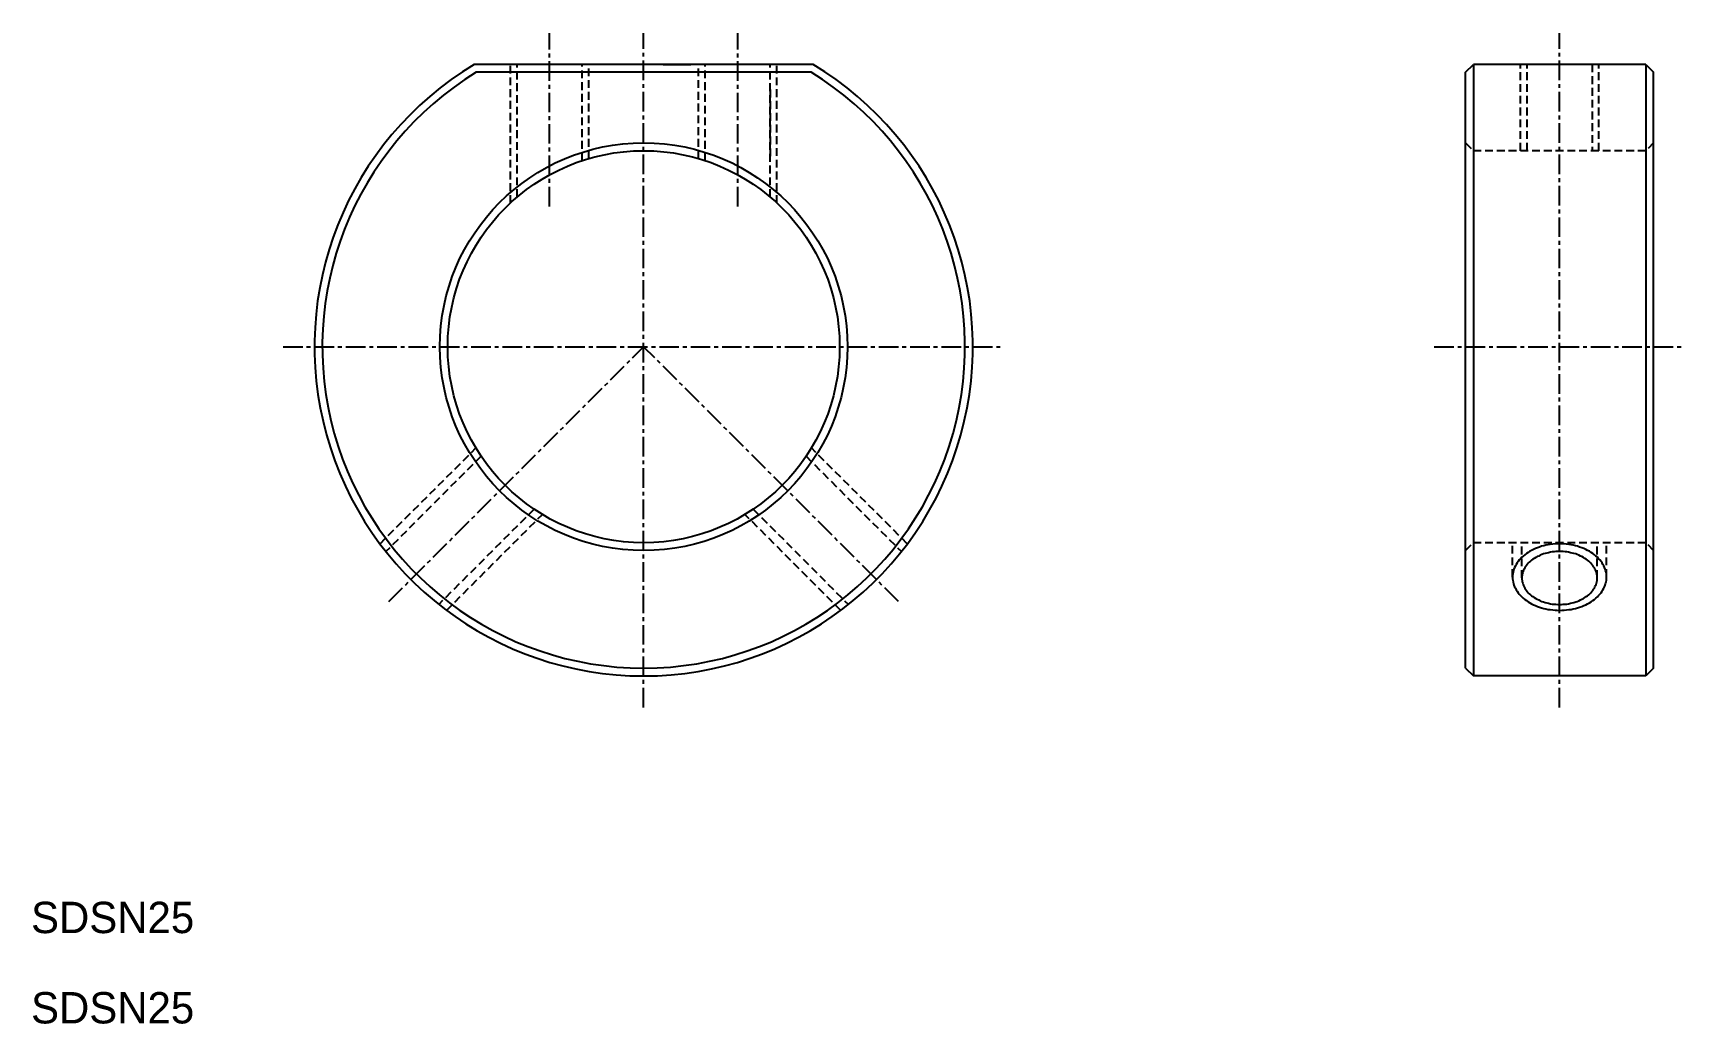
# Model space of a CAD drawing. Extents: x 74 to 180, y 58 to 121.
import ezdxf

# ---------------------------------------------------------------- set-up
doc = ezdxf.new("R2010")
doc.units = 0
doc.linetypes.add('CENTER', pattern=[2, 1.25, -0.25, 0.25, -0.25])
doc.linetypes.add('DASHED', pattern=[0.75, 0.5, -0.25])
doc.layers.get('0').update_dxf_attribs({"linetype": 'CONTINUOUS'})
doc.layers.add('CENTER', color=1, linetype='CENTER')

msp = doc.modelspace()

# ---------------------------------------------------------------- linework, layer by layer
at = {"color": 7, "linetype": 'CONTINUOUS'}
for p, q in [((124.21, 119.36), (102.57, 119.36)), ((114.64, 119.36), (116.39, 119.36)), ((165.82, 118.86), (166.32, 119.36)), ((166.32, 119.36), (166.32, 80.36)), ((177.32, 119.36), (166.32, 119.36)), ((177.32, 119.36), (177.32, 80.36)), ((177.32, 119.36), (177.82, 118.86)), ((124.07, 118.86), (102.71, 118.86)), ((165.82, 80.86), (165.82, 118.86)), ((177.82, 80.86), (177.82, 118.86)), ((165.82, 80.86), (166.32, 80.36)), ((177.32, 80.36), (166.32, 80.36)), ((177.82, 80.86), (177.32, 80.36))]:
    msp.add_line(p, q, dxfattribs=at)
at = {"color": 3, "linetype": 'DASHED'}
for p, q in [((104.89, 110.53), (104.89, 119.36)), ((105.32, 110.91), (105.32, 119.36)), ((109.46, 113.23), (109.46, 119.36)), ((109.89, 113.36), (109.89, 119.36)), ((116.89, 113.36), (116.89, 119.36)), ((117.32, 113.23), (117.32, 119.36)), ((121.46, 110.91), (121.46, 119.36)), ((121.89, 110.53), (121.89, 119.36)), ((169.32, 113.86), (169.32, 119.36)), ((169.75, 113.86), (169.75, 119.36)), ((173.89, 119.36), (173.89, 113.86)), ((174.32, 113.86), (174.32, 119.36)), ((121.46, 117.76), (121.46, 113.36)), ((165.82, 114.36), (166.32, 113.86)), ((177.32, 113.86), (166.32, 113.86)), ((166.32, 113.86), (166.32, 88.86)), ((177.82, 114.36), (177.32, 113.86)), ((177.32, 113.86), (177.32, 88.86)), ((96.57, 88.79), (102.69, 94.9)), ((130.21, 88.79), (124.09, 94.9)), ((103.02, 94.38), (96.95, 88.3)), ((123.75, 94.37), (129.83, 88.3)), ((106.4, 91), (100.32, 84.92)), ((100.81, 84.54), (106.93, 90.66)), ((125.96, 84.54), (119.85, 90.66)), ((120.38, 91), (126.45, 84.92)), ((165.82, 88.36), (166.32, 88.86)), ((177.32, 88.86), (166.32, 88.86)), ((168.82, 86.67), (168.82, 88.86)), ((169.42, 86.61), (169.42, 88.86)), ((174.22, 86.61), (174.22, 88.86)), ((174.82, 86.67), (174.82, 88.86)), ((177.82, 88.36), (177.32, 88.86))]:
    msp.add_line(p, q, dxfattribs=at)
at = {"color": 3, "linetype": 'CONTINUOUS'}
msp.add_polyline3d([(174.82, 86.67, 0), (174.82, 86.77, 0), (174.81, 86.87, 0), (174.79, 86.98, 0), (174.76, 87.08, 0), (174.73, 87.18, 0), (174.69, 87.28, 0), (174.64, 87.38, 0), (174.59, 87.48, 0), (174.53, 87.57, 0), (174.47, 87.67, 0), (174.39, 87.76, 0), (174.31, 87.84, 0), (174.23, 87.93, 0), (174.14, 88.01, 0), (174.04, 88.09, 0), (173.94, 88.17, 0), (173.83, 88.24, 0), (173.72, 88.31, 0), (173.61, 88.37, 0), (173.49, 88.43, 0), (173.36, 88.49, 0), (173.23, 88.54, 0), (173.1, 88.58, 0), (172.97, 88.63, 0), (172.83, 88.66, 0), (172.69, 88.7, 0), (172.55, 88.72, 0), (172.41, 88.75, 0), (172.26, 88.76, 0), (172.11, 88.78, 0), (171.97, 88.78, 0), (171.82, 88.79, 0), (171.67, 88.78, 0), (171.53, 88.78, 0), (171.38, 88.76, 0), (171.23, 88.75, 0), (171.09, 88.72, 0), (170.95, 88.7, 0), (170.81, 88.66, 0), (170.67, 88.63, 0), (170.54, 88.58, 0), (170.41, 88.54, 0), (170.28, 88.49, 0), (170.15, 88.43, 0), (170.03, 88.37, 0), (169.92, 88.31, 0), (169.81, 88.24, 0), (169.7, 88.17, 0), (169.6, 88.09, 0), (169.5, 88.01, 0), (169.41, 87.93, 0), (169.32, 87.84, 0), (169.25, 87.76, 0), (169.17, 87.67, 0), (169.11, 87.57, 0), (169.05, 87.48, 0), (169, 87.38, 0), (168.95, 87.28, 0), (168.91, 87.18, 0), (168.88, 87.08, 0), (168.85, 86.98, 0), (168.83, 86.87, 0), (168.82, 86.77, 0), (168.82, 86.67, 0), (168.82, 86.56, 0), (168.83, 86.46, 0), (168.85, 86.35, 0), (168.88, 86.25, 0), (168.91, 86.15, 0), (168.95, 86.05, 0), (169, 85.95, 0), (169.05, 85.85, 0), (169.11, 85.76, 0), (169.17, 85.67, 0), (169.25, 85.58, 0), (169.32, 85.49, 0), (169.41, 85.4, 0), (169.5, 85.32, 0), (169.6, 85.24, 0), (169.7, 85.17, 0), (169.81, 85.09, 0), (169.92, 85.03, 0), (170.03, 84.96, 0), (170.15, 84.9, 0), (170.28, 84.85, 0), (170.41, 84.8, 0), (170.54, 84.75, 0), (170.67, 84.71, 0), (170.81, 84.67, 0), (170.95, 84.64, 0), (171.09, 84.61, 0), (171.23, 84.59, 0), (171.38, 84.57, 0), (171.53, 84.56, 0), (171.67, 84.55, 0), (171.82, 84.54, 0), (171.97, 84.55, 0), (172.11, 84.56, 0), (172.26, 84.57, 0), (172.41, 84.59, 0), (172.55, 84.61, 0), (172.69, 84.64, 0), (172.83, 84.67, 0), (172.97, 84.71, 0), (173.1, 84.75, 0), (173.23, 84.8, 0), (173.36, 84.85, 0), (173.49, 84.9, 0), (173.61, 84.96, 0), (173.72, 85.03, 0), (173.83, 85.09, 0), (173.94, 85.17, 0), (174.04, 85.24, 0), (174.14, 85.32, 0), (174.23, 85.4, 0), (174.31, 85.49, 0), (174.39, 85.58, 0), (174.47, 85.67, 0), (174.53, 85.76, 0), (174.59, 85.85, 0), (174.64, 85.95, 0), (174.69, 86.05, 0), (174.73, 86.15, 0), (174.76, 86.25, 0), (174.79, 86.35, 0), (174.81, 86.46, 0), (174.82, 86.56, 0), (174.82, 86.67, 0)], dxfattribs=at)
at = {"color": 7, "linetype": 'CONTINUOUS'}
msp.add_polyline3d([(174.22, 86.61, 0), (174.22, 86.69, 0), (174.21, 86.78, 0), (174.19, 86.86, 0), (174.17, 86.94, 0), (174.15, 87.02, 0), (174.12, 87.1, 0), (174.08, 87.18, 0), (174.04, 87.26, 0), (173.99, 87.33, 0), (173.94, 87.41, 0), (173.88, 87.48, 0), (173.81, 87.55, 0), (173.75, 87.62, 0), (173.68, 87.68, 0), (173.6, 87.74, 0), (173.52, 87.8, 0), (173.43, 87.86, 0), (173.34, 87.91, 0), (173.25, 87.97, 0), (173.15, 88.01, 0), (173.05, 88.06, 0), (172.95, 88.1, 0), (172.85, 88.14, 0), (172.74, 88.17, 0), (172.63, 88.2, 0), (172.52, 88.22, 0), (172.4, 88.25, 0), (172.29, 88.27, 0), (172.17, 88.28, 0), (172.06, 88.29, 0), (171.94, 88.3, 0), (171.82, 88.3, 0), (171.7, 88.3, 0), (171.58, 88.29, 0), (171.47, 88.28, 0), (171.35, 88.27, 0), (171.24, 88.25, 0), (171.12, 88.22, 0), (171.01, 88.2, 0), (170.9, 88.17, 0), (170.79, 88.14, 0), (170.69, 88.1, 0), (170.59, 88.06, 0), (170.49, 88.01, 0), (170.39, 87.97, 0), (170.3, 87.91, 0), (170.21, 87.86, 0), (170.12, 87.8, 0), (170.04, 87.74, 0), (169.96, 87.68, 0), (169.89, 87.62, 0), (169.82, 87.55, 0), (169.76, 87.48, 0), (169.7, 87.41, 0), (169.65, 87.33, 0), (169.6, 87.26, 0), (169.56, 87.18, 0), (169.52, 87.1, 0), (169.49, 87.02, 0), (169.47, 86.94, 0), (169.44, 86.86, 0), (169.43, 86.78, 0), (169.42, 86.69, 0), (169.42, 86.61, 0), (169.42, 86.53, 0), (169.43, 86.44, 0), (169.44, 86.36, 0), (169.47, 86.28, 0), (169.49, 86.2, 0), (169.52, 86.12, 0), (169.56, 86.04, 0), (169.6, 85.96, 0), (169.65, 85.89, 0), (169.7, 85.81, 0), (169.76, 85.74, 0), (169.82, 85.67, 0), (169.89, 85.6, 0), (169.96, 85.54, 0), (170.04, 85.48, 0), (170.12, 85.42, 0), (170.21, 85.36, 0), (170.3, 85.31, 0), (170.39, 85.25, 0), (170.49, 85.21, 0), (170.59, 85.16, 0), (170.69, 85.12, 0), (170.79, 85.08, 0), (170.9, 85.05, 0), (171.01, 85.02, 0), (171.12, 85, 0), (171.24, 84.97, 0), (171.35, 84.95, 0), (171.47, 84.94, 0), (171.58, 84.93, 0), (171.7, 84.92, 0), (171.82, 84.92, 0), (171.94, 84.92, 0), (172.06, 84.93, 0), (172.17, 84.94, 0), (172.29, 84.95, 0), (172.4, 84.97, 0), (172.52, 85, 0), (172.63, 85.02, 0), (172.74, 85.05, 0), (172.85, 85.08, 0), (172.95, 85.12, 0), (173.05, 85.16, 0), (173.15, 85.21, 0), (173.25, 85.25, 0), (173.34, 85.31, 0), (173.43, 85.36, 0), (173.52, 85.42, 0), (173.6, 85.48, 0), (173.68, 85.54, 0), (173.75, 85.6, 0), (173.81, 85.67, 0), (173.88, 85.74, 0), (173.94, 85.81, 0), (173.99, 85.89, 0), (174.04, 85.96, 0), (174.08, 86.04, 0), (174.12, 86.12, 0), (174.15, 86.2, 0), (174.17, 86.28, 0), (174.19, 86.36, 0), (174.21, 86.44, 0), (174.22, 86.53, 0), (174.22, 86.61, 0)], dxfattribs=at)
for radius in [13, 12.5]:
    msp.add_circle((113.39, 101.36), radius, dxfattribs=at)
for radius, start, end in [(21, 121.0027, 58.9973), (20.5, 121.3881, 58.6119)]:
    msp.add_arc((113.39, 101.36), radius, start, end, dxfattribs=at)
at = {"layer": 'CENTER', "color": 1, "linetype": 'CENTER'}
for p, q in [((107.39, 110.31), (107.39, 121.36)), ((113.39, 78.36), (113.39, 121.36)), ((119.39, 110.31), (119.39, 121.36)), ((171.82, 78.36), (171.82, 121.36)), ((90.39, 101.36), (136.39, 101.36)), ((97.13, 85.1), (113.39, 101.36)), ((129.65, 85.1), (113.39, 101.36)), ((163.82, 101.36), (179.82, 101.36))]:
    msp.add_line(p, q, dxfattribs=at)

# ---------------------------------------------------------------- texts
at = {"color": 7, "linetype": 'CONTINUOUS'}
for p in [(74.31, 63.96), (74.31, 58.2)]:
    msp.add_text('SDSN25', height=2, dxfattribs=at).set_placement(p)

doc.saveas('drawing.dxf')
